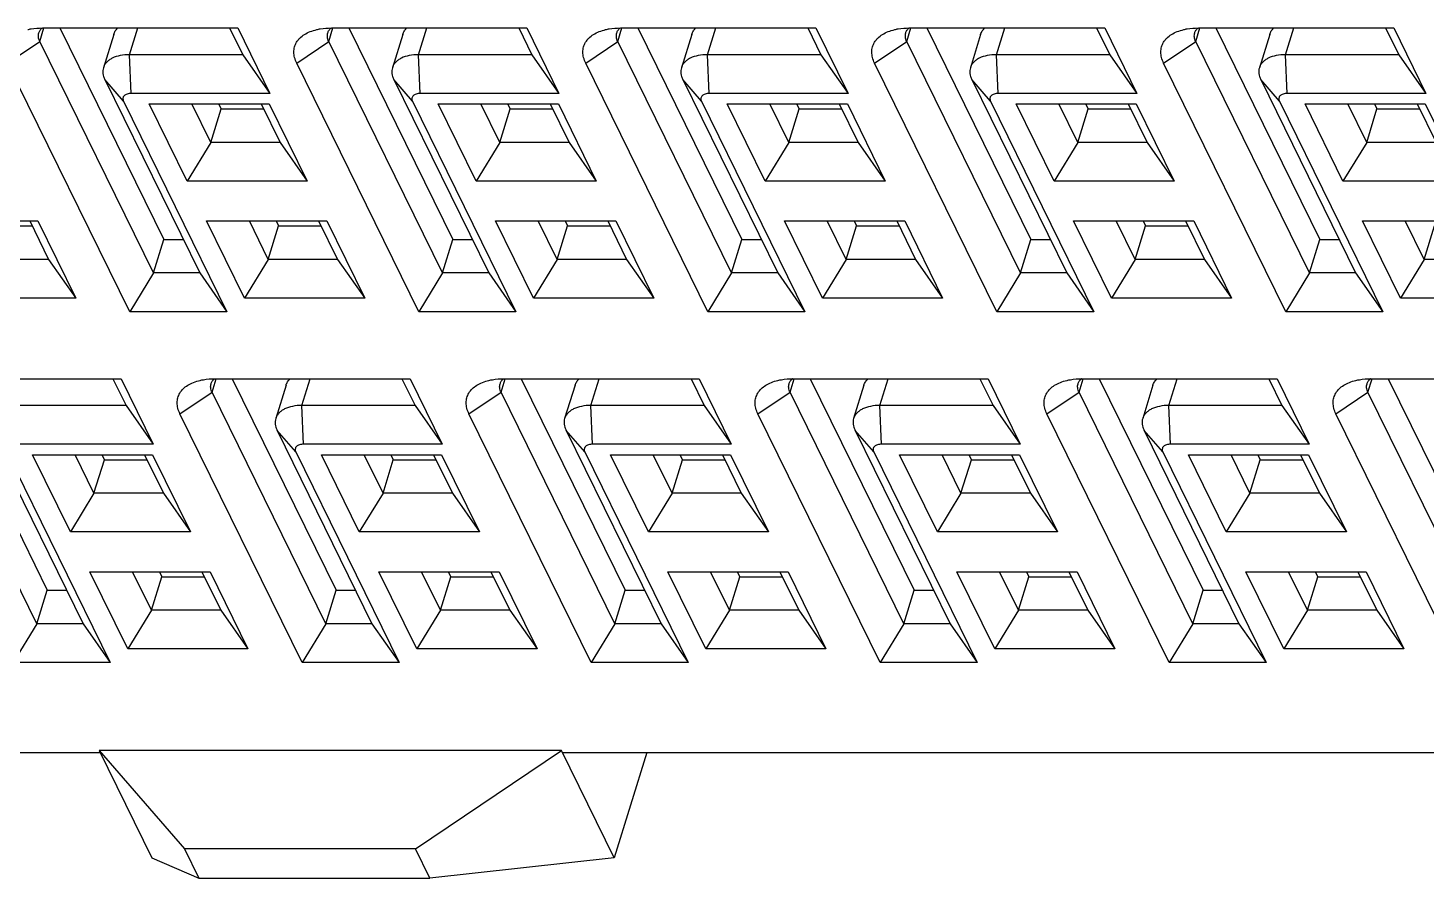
# Model space of a CAD drawing. Extents: x 0 to 420, y 0 to 297.
# Drawn here: x 284.66 to 295.8, y 201.78 to 208.56 of the extents above; entities that cross this region are included whole.
import ezdxf

# ---------------------------------------------------------------- set-up
doc = ezdxf.new("R2010")
doc.units = 0
doc.header["$LTSCALE"] = 23.1
doc.layers.get('0').update_dxf_attribs({"linetype": 'CONTINUOUS'})

msp = doc.modelspace()

# ---------------------------------------------------------------- linework, layer by layer
at = {"color": 7, "linetype": 'CONTINUOUS'}
for p, q in [((284.756, 208.451), (284.789, 208.558)), ((284.778, 208.558), (286.334, 208.558)), ((284.916, 208.558), (285.744, 206.871)), ((285.471, 208.345), (285.537, 208.558)), ((286.269, 208.558), (286.374, 208.345)), ((286.334, 208.558), (286.59, 208.036)), ((287.059, 208.451), (287.092, 208.558)), ((287.08, 208.558), (288.637, 208.558)), ((287.219, 208.558), (288.047, 206.871)), ((287.774, 208.345), (287.84, 208.558)), ((288.572, 208.558), (288.676, 208.345)), ((288.637, 208.558), (288.893, 208.036)), ((289.361, 208.451), (289.395, 208.558)), ((289.383, 208.558), (290.939, 208.558)), ((289.522, 208.558), (290.35, 206.871)), ((290.077, 208.345), (290.142, 208.558)), ((290.875, 208.558), (290.979, 208.345)), ((290.939, 208.558), (291.196, 208.036)), ((291.664, 208.451), (291.697, 208.558)), ((291.685, 208.558), (293.242, 208.558)), ((291.824, 208.558), (292.652, 206.871)), ((292.379, 208.345), (292.445, 208.558)), ((293.177, 208.558), (293.282, 208.345)), ((293.242, 208.558), (293.498, 208.036)), ((293.967, 208.451), (294, 208.558)), ((293.988, 208.558), (295.545, 208.558)), ((294.127, 208.558), (294.955, 206.871)), ((294.682, 208.345), (294.748, 208.558)), ((295.48, 208.558), (295.584, 208.345)), ((295.545, 208.558), (295.801, 208.036)), ((284.5, 208.278), (284.756, 208.451)), ((285.662, 206.605), (284.756, 208.451)), ((285.345, 208.507), (285.263, 208.241)), ((286.803, 208.278), (287.059, 208.451)), ((287.965, 206.605), (287.059, 208.451)), ((287.648, 208.507), (287.566, 208.241)), ((289.106, 208.278), (289.361, 208.451)), ((290.267, 206.605), (289.361, 208.451)), ((289.951, 208.507), (289.868, 208.241)), ((291.408, 208.278), (291.664, 208.451)), ((292.57, 206.605), (291.664, 208.451)), ((292.253, 208.507), (292.171, 208.241)), ((293.711, 208.278), (293.967, 208.451)), ((294.873, 206.605), (293.967, 208.451)), ((294.556, 208.507), (294.474, 208.241)), ((286.374, 208.345), (285.471, 208.345)), ((285.485, 208.036), (285.471, 208.345)), ((286.374, 208.345), (286.59, 208.036)), ((288.676, 208.345), (287.774, 208.345)), ((287.788, 208.036), (287.774, 208.345)), ((288.676, 208.345), (288.893, 208.036)), ((290.979, 208.345), (290.077, 208.345)), ((290.09, 208.036), (290.077, 208.345)), ((290.979, 208.345), (291.196, 208.036)), ((293.282, 208.345), (292.379, 208.345)), ((292.393, 208.036), (292.379, 208.345)), ((293.282, 208.345), (293.498, 208.036)), ((295.584, 208.345), (294.682, 208.345)), ((294.696, 208.036), (294.682, 208.345)), ((295.584, 208.345), (295.801, 208.036)), ((285.473, 206.295), (284.5, 208.278)), ((287.776, 206.295), (286.803, 208.278)), ((290.079, 206.295), (289.106, 208.278)), ((292.381, 206.295), (291.408, 208.278)), ((294.684, 206.295), (293.711, 208.278)), ((285.423, 207.974), (285.274, 208.146)), ((285.274, 208.146), (286.031, 206.605)), ((287.726, 207.974), (287.577, 208.146)), ((287.577, 208.146), (288.333, 206.605)), ((290.029, 207.974), (289.879, 208.146)), ((289.879, 208.146), (290.636, 206.605)), ((292.331, 207.974), (292.182, 208.146)), ((292.182, 208.146), (292.939, 206.605)), ((294.634, 207.974), (294.485, 208.146)), ((294.485, 208.146), (295.241, 206.605)), ((286.59, 208.036), (285.485, 208.036)), ((288.893, 208.036), (287.788, 208.036)), ((291.196, 208.036), (290.09, 208.036)), ((293.498, 208.036), (292.393, 208.036)), ((295.801, 208.036), (294.696, 208.036)), ((285.423, 207.974), (286.247, 206.295)), ((285.93, 207.337), (285.628, 207.952)), ((285.628, 207.952), (286.585, 207.952)), ((286.118, 207.646), (285.968, 207.952)), ((286.118, 207.646), (286.201, 207.912)), ((286.181, 207.952), (286.201, 207.912)), ((286.201, 207.912), (286.54, 207.912)), ((286.521, 207.952), (286.671, 207.646)), ((286.585, 207.952), (286.887, 207.337)), ((287.726, 207.974), (288.55, 206.295)), ((287.93, 207.952), (288.888, 207.952)), ((288.232, 207.337), (287.93, 207.952)), ((288.421, 207.646), (288.271, 207.952)), ((288.421, 207.646), (288.503, 207.912)), ((288.484, 207.952), (288.503, 207.912)), ((288.503, 207.912), (288.843, 207.912)), ((288.823, 207.952), (288.974, 207.646)), ((288.888, 207.952), (289.19, 207.337)), ((290.029, 207.974), (290.852, 206.295)), ((290.233, 207.952), (291.191, 207.952)), ((290.535, 207.337), (290.233, 207.952)), ((290.724, 207.646), (290.573, 207.952)), ((290.724, 207.646), (290.806, 207.912)), ((290.786, 207.952), (290.806, 207.912)), ((290.806, 207.912), (291.146, 207.912)), ((291.126, 207.952), (291.276, 207.646)), ((291.191, 207.952), (291.493, 207.337)), ((292.331, 207.974), (293.155, 206.295)), ((292.536, 207.952), (293.493, 207.952)), ((292.838, 207.337), (292.536, 207.952)), ((293.026, 207.646), (292.876, 207.952)), ((293.026, 207.646), (293.109, 207.912)), ((293.089, 207.952), (293.109, 207.912)), ((293.109, 207.912), (293.448, 207.912)), ((293.429, 207.952), (293.579, 207.646)), ((293.493, 207.952), (293.795, 207.337)), ((294.634, 207.974), (295.458, 206.295)), ((294.838, 207.952), (295.796, 207.952)), ((295.14, 207.337), (294.838, 207.952)), ((295.329, 207.646), (295.179, 207.952)), ((295.329, 207.646), (295.411, 207.912)), ((295.392, 207.952), (295.411, 207.912)), ((295.411, 207.912), (295.751, 207.912)), ((295.731, 207.952), (295.882, 207.646)), ((295.796, 207.952), (296.098, 207.337)), ((286.118, 207.646), (285.93, 207.337)), ((286.671, 207.646), (286.118, 207.646)), ((286.671, 207.646), (286.887, 207.337)), ((288.421, 207.646), (288.232, 207.337)), ((288.974, 207.646), (288.421, 207.646)), ((288.974, 207.646), (289.19, 207.337)), ((290.724, 207.646), (290.535, 207.337)), ((291.276, 207.646), (290.724, 207.646)), ((291.276, 207.646), (291.493, 207.337)), ((293.026, 207.646), (292.838, 207.337)), ((293.579, 207.646), (293.026, 207.646)), ((293.579, 207.646), (293.795, 207.337)), ((295.329, 207.646), (295.14, 207.337)), ((295.882, 207.646), (295.329, 207.646)), ((286.887, 207.337), (285.93, 207.337)), ((289.19, 207.337), (288.232, 207.337)), ((291.493, 207.337), (290.535, 207.337)), ((293.795, 207.337), (292.838, 207.337)), ((296.098, 207.337), (295.14, 207.337)), ((283.782, 207.02), (284.74, 207.02)), ((284.676, 207.02), (284.826, 206.713)), ((284.74, 207.02), (285.042, 206.404)), ((286.085, 207.02), (287.043, 207.02)), ((286.387, 206.404), (286.085, 207.02)), ((286.576, 206.713), (286.426, 207.02)), ((286.639, 207.02), (286.658, 206.98)), ((286.978, 207.02), (287.129, 206.713)), ((287.043, 207.02), (287.345, 206.404)), ((288.388, 207.02), (289.346, 207.02)), ((288.69, 206.404), (288.388, 207.02)), ((288.879, 206.713), (288.728, 207.02)), ((288.941, 207.02), (288.961, 206.98)), ((289.281, 207.02), (289.431, 206.713)), ((289.346, 207.02), (289.648, 206.404)), ((290.69, 207.02), (291.648, 207.02)), ((290.992, 206.404), (290.69, 207.02)), ((291.181, 206.713), (291.031, 207.02)), ((291.244, 207.02), (291.263, 206.98)), ((291.584, 207.02), (291.734, 206.713)), ((291.648, 207.02), (291.95, 206.404)), ((292.993, 207.02), (293.951, 207.02)), ((293.295, 206.404), (292.993, 207.02)), ((293.484, 206.713), (293.334, 207.02)), ((293.547, 207.02), (293.566, 206.98)), ((293.886, 207.02), (294.036, 206.713)), ((293.951, 207.02), (294.253, 206.404)), ((295.296, 207.02), (296.254, 207.02)), ((295.598, 206.404), (295.296, 207.02)), ((295.786, 206.713), (295.636, 207.02)), ((284.356, 206.98), (284.695, 206.98)), ((285.662, 206.605), (285.744, 206.871)), ((285.744, 206.871), (285.9, 206.871)), ((286.576, 206.713), (286.658, 206.98)), ((286.658, 206.98), (286.998, 206.98)), ((287.965, 206.605), (288.047, 206.871)), ((288.047, 206.871), (288.203, 206.871)), ((288.879, 206.713), (288.961, 206.98)), ((288.961, 206.98), (289.3, 206.98)), ((290.267, 206.605), (290.35, 206.871)), ((290.35, 206.871), (290.505, 206.871)), ((291.181, 206.713), (291.263, 206.98)), ((291.263, 206.98), (291.603, 206.98)), ((292.57, 206.605), (292.652, 206.871)), ((292.652, 206.871), (292.808, 206.871)), ((293.484, 206.713), (293.566, 206.98)), ((293.566, 206.98), (293.906, 206.98)), ((294.873, 206.605), (294.955, 206.871)), ((294.955, 206.871), (295.11, 206.871)), ((295.786, 206.713), (295.869, 206.98)), ((284.826, 206.713), (284.273, 206.713)), ((284.826, 206.713), (285.042, 206.404)), ((286.576, 206.713), (286.387, 206.404)), ((287.129, 206.713), (286.576, 206.713)), ((287.129, 206.713), (287.345, 206.404)), ((288.879, 206.713), (288.69, 206.404)), ((289.431, 206.713), (288.879, 206.713)), ((289.431, 206.713), (289.648, 206.404)), ((291.181, 206.713), (290.992, 206.404)), ((291.734, 206.713), (291.181, 206.713)), ((291.734, 206.713), (291.95, 206.404)), ((293.484, 206.713), (293.295, 206.404)), ((294.036, 206.713), (293.484, 206.713)), ((294.036, 206.713), (294.253, 206.404)), ((295.786, 206.713), (295.598, 206.404)), ((296.339, 206.713), (295.786, 206.713)), ((285.662, 206.605), (285.473, 206.295)), ((286.031, 206.605), (285.662, 206.605)), ((286.031, 206.605), (286.247, 206.295)), ((287.965, 206.605), (287.776, 206.295)), ((288.333, 206.605), (287.965, 206.605)), ((288.333, 206.605), (288.55, 206.295)), ((290.267, 206.605), (290.079, 206.295)), ((290.636, 206.605), (290.267, 206.605)), ((290.636, 206.605), (290.852, 206.295)), ((292.57, 206.605), (292.381, 206.295)), ((292.939, 206.605), (292.57, 206.605)), ((292.939, 206.605), (293.155, 206.295)), ((294.873, 206.605), (294.684, 206.295)), ((295.241, 206.605), (294.873, 206.605)), ((295.241, 206.605), (295.458, 206.295)), ((285.042, 206.404), (284.084, 206.404)), ((287.345, 206.404), (286.387, 206.404)), ((289.648, 206.404), (288.69, 206.404)), ((291.95, 206.404), (290.992, 206.404)), ((294.253, 206.404), (293.295, 206.404)), ((296.556, 206.404), (295.598, 206.404)), ((286.247, 206.295), (285.473, 206.295)), ((288.55, 206.295), (287.776, 206.295)), ((290.852, 206.295), (290.079, 206.295)), ((293.155, 206.295), (292.381, 206.295)), ((295.458, 206.295), (294.684, 206.295)), ((283.848, 205.761), (285.404, 205.761)), ((283.987, 205.761), (284.814, 204.074)), ((285.339, 205.761), (285.444, 205.548)), ((285.404, 205.761), (285.66, 205.239)), ((286.129, 205.653), (286.162, 205.761)), ((286.15, 205.761), (287.707, 205.761)), ((286.289, 205.761), (287.117, 204.074)), ((286.844, 205.548), (286.91, 205.761)), ((287.642, 205.761), (287.747, 205.548)), ((287.707, 205.761), (287.963, 205.239)), ((288.432, 205.653), (288.465, 205.761)), ((288.453, 205.761), (290.009, 205.761)), ((288.592, 205.761), (289.42, 204.074)), ((289.147, 205.548), (289.212, 205.761)), ((289.945, 205.761), (290.049, 205.548)), ((290.009, 205.761), (290.266, 205.239)), ((290.734, 205.653), (290.767, 205.761)), ((290.755, 205.761), (292.312, 205.761)), ((290.894, 205.761), (291.722, 204.074)), ((291.449, 205.548), (291.515, 205.761)), ((292.247, 205.761), (292.352, 205.548)), ((292.312, 205.761), (292.568, 205.239)), ((293.037, 205.653), (293.07, 205.761)), ((293.058, 205.761), (294.615, 205.761)), ((293.197, 205.761), (294.025, 204.074)), ((293.752, 205.548), (293.818, 205.761)), ((294.55, 205.761), (294.654, 205.548)), ((294.615, 205.761), (294.871, 205.239)), ((295.339, 205.653), (295.373, 205.761)), ((295.361, 205.761), (296.917, 205.761)), ((295.5, 205.761), (296.328, 204.074)), ((284.732, 203.807), (283.826, 205.653)), ((285.873, 205.481), (286.129, 205.653)), ((287.035, 203.807), (286.129, 205.653)), ((286.718, 205.71), (286.636, 205.443)), ((288.176, 205.481), (288.432, 205.653)), ((289.337, 203.807), (288.432, 205.653)), ((289.021, 205.71), (288.938, 205.443)), ((290.478, 205.481), (290.734, 205.653)), ((291.64, 203.807), (290.734, 205.653)), ((291.323, 205.71), (291.241, 205.443)), ((292.781, 205.481), (293.037, 205.653)), ((293.943, 203.807), (293.037, 205.653)), ((293.626, 205.71), (293.544, 205.443)), ((295.084, 205.481), (295.339, 205.653)), ((296.245, 203.807), (295.339, 205.653)), ((285.444, 205.548), (284.541, 205.548)), ((285.444, 205.548), (285.66, 205.239)), ((287.747, 205.548), (286.844, 205.548)), ((286.858, 205.239), (286.844, 205.548)), ((287.747, 205.548), (287.963, 205.239)), ((290.049, 205.548), (289.147, 205.548)), ((289.16, 205.239), (289.147, 205.548)), ((290.049, 205.548), (290.266, 205.239)), ((292.352, 205.548), (291.449, 205.548)), ((291.463, 205.239), (291.449, 205.548)), ((292.352, 205.548), (292.568, 205.239)), ((294.654, 205.548), (293.752, 205.548)), ((293.766, 205.239), (293.752, 205.548)), ((294.654, 205.548), (294.871, 205.239)), ((286.846, 203.498), (285.873, 205.481)), ((289.149, 203.498), (288.176, 205.481)), ((291.451, 203.498), (290.478, 205.481)), ((293.754, 203.498), (292.781, 205.481)), ((296.057, 203.498), (295.084, 205.481)), ((284.344, 205.349), (285.101, 203.807)), ((286.796, 205.177), (286.647, 205.349)), ((286.647, 205.349), (287.403, 203.807)), ((289.099, 205.177), (288.949, 205.349)), ((288.949, 205.349), (289.706, 203.807)), ((291.401, 205.177), (291.252, 205.349)), ((291.252, 205.349), (292.009, 203.807)), ((293.704, 205.177), (293.555, 205.349)), ((293.555, 205.349), (294.311, 203.807)), ((285.66, 205.239), (284.555, 205.239)), ((287.963, 205.239), (286.858, 205.239)), ((290.266, 205.239), (289.16, 205.239)), ((292.568, 205.239), (291.463, 205.239)), ((294.871, 205.239), (293.766, 205.239)), ((284.493, 205.177), (285.317, 203.498)), ((285, 204.539), (284.698, 205.155)), ((284.698, 205.155), (285.655, 205.155)), ((285.188, 204.848), (285.038, 205.155)), ((285.188, 204.848), (285.271, 205.115)), ((285.251, 205.155), (285.271, 205.115)), ((285.271, 205.115), (285.61, 205.115)), ((285.591, 205.155), (285.741, 204.848)), ((285.655, 205.155), (285.957, 204.539)), ((286.796, 205.177), (287.62, 203.498)), ((287, 205.155), (287.958, 205.155)), ((287.302, 204.539), (287, 205.155)), ((287.491, 204.848), (287.341, 205.155)), ((287.491, 204.848), (287.573, 205.115)), ((287.554, 205.155), (287.573, 205.115)), ((287.573, 205.115), (287.913, 205.115)), ((287.893, 205.155), (288.044, 204.848)), ((287.958, 205.155), (288.26, 204.539)), ((289.099, 205.177), (289.922, 203.498)), ((289.303, 205.155), (290.261, 205.155)), ((289.605, 204.539), (289.303, 205.155)), ((289.794, 204.848), (289.643, 205.155)), ((289.794, 204.848), (289.876, 205.115)), ((289.856, 205.155), (289.876, 205.115)), ((289.876, 205.115), (290.216, 205.115)), ((290.196, 205.155), (290.346, 204.848)), ((290.261, 205.155), (290.563, 204.539)), ((291.401, 205.177), (292.225, 203.498)), ((291.606, 205.155), (292.563, 205.155)), ((291.908, 204.539), (291.606, 205.155)), ((292.096, 204.848), (291.946, 205.155)), ((292.096, 204.848), (292.179, 205.115)), ((292.159, 205.155), (292.179, 205.115)), ((292.179, 205.115), (292.518, 205.115)), ((292.499, 205.155), (292.649, 204.848)), ((292.563, 205.155), (292.865, 204.539)), ((293.704, 205.177), (294.528, 203.498)), ((293.908, 205.155), (294.866, 205.155)), ((294.21, 204.539), (293.908, 205.155)), ((294.399, 204.848), (294.249, 205.155)), ((294.399, 204.848), (294.481, 205.115)), ((294.462, 205.155), (294.481, 205.115)), ((294.481, 205.115), (294.821, 205.115)), ((294.801, 205.155), (294.952, 204.848)), ((294.866, 205.155), (295.168, 204.539)), ((285.188, 204.848), (285, 204.539)), ((285.741, 204.848), (285.188, 204.848)), ((285.741, 204.848), (285.957, 204.539)), ((287.491, 204.848), (287.302, 204.539)), ((288.044, 204.848), (287.491, 204.848)), ((288.044, 204.848), (288.26, 204.539)), ((289.794, 204.848), (289.605, 204.539)), ((290.346, 204.848), (289.794, 204.848)), ((290.346, 204.848), (290.563, 204.539)), ((292.096, 204.848), (291.908, 204.539)), ((292.649, 204.848), (292.096, 204.848)), ((292.649, 204.848), (292.865, 204.539)), ((294.399, 204.848), (294.21, 204.539)), ((294.952, 204.848), (294.399, 204.848)), ((294.952, 204.848), (295.168, 204.539)), ((285.957, 204.539), (285, 204.539)), ((288.26, 204.539), (287.302, 204.539)), ((290.563, 204.539), (289.605, 204.539)), ((292.865, 204.539), (291.908, 204.539)), ((295.168, 204.539), (294.21, 204.539)), ((285.155, 204.222), (286.113, 204.222)), ((285.457, 203.607), (285.155, 204.222)), ((285.646, 203.916), (285.496, 204.222)), ((285.709, 204.222), (285.728, 204.182)), ((286.048, 204.222), (286.199, 203.916)), ((286.113, 204.222), (286.415, 203.607)), ((287.458, 204.222), (288.416, 204.222)), ((287.76, 203.607), (287.458, 204.222)), ((287.949, 203.916), (287.798, 204.222)), ((288.011, 204.222), (288.031, 204.182)), ((288.351, 204.222), (288.501, 203.916)), ((288.416, 204.222), (288.718, 203.607)), ((289.76, 204.222), (290.718, 204.222)), ((290.062, 203.607), (289.76, 204.222)), ((290.251, 203.916), (290.101, 204.222)), ((290.314, 204.222), (290.334, 204.182)), ((290.654, 204.222), (290.804, 203.916)), ((290.718, 204.222), (291.02, 203.607)), ((292.063, 204.222), (293.021, 204.222)), ((292.365, 203.607), (292.063, 204.222)), ((292.554, 203.916), (292.404, 204.222)), ((292.617, 204.222), (292.636, 204.182)), ((292.956, 204.222), (293.107, 203.916)), ((293.021, 204.222), (293.323, 203.607)), ((294.366, 204.222), (295.324, 204.222)), ((294.668, 203.607), (294.366, 204.222)), ((294.857, 203.916), (294.706, 204.222)), ((294.919, 204.222), (294.939, 204.182)), ((295.259, 204.222), (295.409, 203.916)), ((295.324, 204.222), (295.626, 203.607)), ((285.646, 203.916), (285.728, 204.182)), ((285.728, 204.182), (286.068, 204.182)), ((287.949, 203.916), (288.031, 204.182)), ((288.031, 204.182), (288.371, 204.182)), ((290.251, 203.916), (290.334, 204.182)), ((290.334, 204.182), (290.673, 204.182)), ((292.554, 203.916), (292.636, 204.182)), ((292.636, 204.182), (292.976, 204.182)), ((294.857, 203.916), (294.939, 204.182)), ((294.939, 204.182), (295.278, 204.182)), ((284.732, 203.807), (284.814, 204.074)), ((284.814, 204.074), (284.97, 204.074)), ((287.035, 203.807), (287.117, 204.074)), ((287.117, 204.074), (287.273, 204.074)), ((289.337, 203.807), (289.42, 204.074)), ((289.42, 204.074), (289.575, 204.074)), ((291.64, 203.807), (291.722, 204.074)), ((291.722, 204.074), (291.878, 204.074)), ((293.943, 203.807), (294.025, 204.074)), ((294.025, 204.074), (294.181, 204.074)), ((285.646, 203.916), (285.457, 203.607)), ((286.199, 203.916), (285.646, 203.916)), ((286.199, 203.916), (286.415, 203.607)), ((287.949, 203.916), (287.76, 203.607)), ((288.501, 203.916), (287.949, 203.916)), ((288.501, 203.916), (288.718, 203.607)), ((290.251, 203.916), (290.062, 203.607)), ((290.804, 203.916), (290.251, 203.916)), ((290.804, 203.916), (291.02, 203.607)), ((292.554, 203.916), (292.365, 203.607)), ((293.107, 203.916), (292.554, 203.916)), ((293.107, 203.916), (293.323, 203.607)), ((294.857, 203.916), (294.668, 203.607)), ((295.409, 203.916), (294.857, 203.916)), ((295.409, 203.916), (295.626, 203.607)), ((284.732, 203.807), (284.543, 203.498)), ((285.101, 203.807), (284.732, 203.807)), ((285.101, 203.807), (285.317, 203.498)), ((287.035, 203.807), (286.846, 203.498)), ((287.403, 203.807), (287.035, 203.807)), ((287.403, 203.807), (287.62, 203.498)), ((289.337, 203.807), (289.149, 203.498)), ((289.706, 203.807), (289.337, 203.807)), ((289.706, 203.807), (289.922, 203.498)), ((291.64, 203.807), (291.451, 203.498)), ((292.009, 203.807), (291.64, 203.807)), ((292.009, 203.807), (292.225, 203.498)), ((293.943, 203.807), (293.754, 203.498)), ((294.311, 203.807), (293.943, 203.807)), ((294.311, 203.807), (294.528, 203.498)), ((286.415, 203.607), (285.457, 203.607)), ((288.718, 203.607), (287.76, 203.607)), ((291.02, 203.607), (290.062, 203.607)), ((293.323, 203.607), (292.365, 203.607)), ((295.626, 203.607), (294.668, 203.607)), ((285.317, 203.498), (284.543, 203.498)), ((287.62, 203.498), (286.846, 203.498)), ((289.922, 203.498), (289.149, 203.498)), ((292.225, 203.498), (291.451, 203.498)), ((294.528, 203.498), (293.754, 203.498)), ((282.519, 202.78), (285.237, 202.78)), ((288.913, 202.796), (285.229, 202.796)), ((285.229, 202.796), (285.908, 202.012)), ((285.229, 202.796), (285.648, 201.941)), ((287.75, 202.012), (288.913, 202.796)), ((289.333, 201.941), (288.913, 202.796)), ((288.921, 202.78), (299.052, 202.78)), ((289.592, 202.78), (289.333, 201.941)), ((287.75, 202.012), (285.908, 202.012)), ((285.908, 202.012), (286.022, 201.779)), ((287.864, 201.779), (287.75, 202.012)), ((285.648, 201.941), (286.022, 201.779)), ((289.333, 201.941), (287.864, 201.779)), ((286.022, 201.779), (287.864, 201.779))]:
    msp.add_line(p, q, dxfattribs=at)
for centre in [(284.842, 208.478), (287.145, 208.478), (289.448, 208.478), (291.75, 208.478), (294.053, 208.478), (286.215, 205.681), (288.518, 205.681), (290.82, 205.681), (293.123, 205.681), (295.426, 205.681)]:
    msp.add_arc(centre, 0.104, 129.9109, 130.8866, dxfattribs=at)
for points, knots in [([(284.66, 208.545), (284.669, 208.548), (284.708, 208.555), (284.747, 208.558), (284.778, 208.558)], [0, 0, 0, 0, 0.237804, 1, 1, 1, 1]), ([(284.748, 208.519), (284.751, 208.526), (284.757, 208.54), (284.768, 208.552), (284.774, 208.557)], [0, 0, 0, 0, 0.486303, 1, 1, 1, 1]), ([(285.345, 208.507), (285.348, 208.517), (285.357, 208.535), (285.371, 208.551), (285.379, 208.558)], [0, 0, 0, 0, 0.487408, 1, 1, 1, 1]), ([(286.803, 208.278), (286.796, 208.292), (286.785, 208.321), (286.779, 208.365), (286.784, 208.407), (286.801, 208.446), (286.828, 208.48), (286.865, 208.508), (286.911, 208.531), (286.945, 208.541), (286.963, 208.545)], [0, 0, 0, 0, 0.128285, 0.246477, 0.358631, 0.470091, 0.586364, 0.711891, 0.849419, 1, 1, 1, 1]), ([(286.963, 208.545), (286.972, 208.548), (287.011, 208.555), (287.05, 208.558), (287.08, 208.558)], [0, 0, 0, 0, 0.237804, 1, 1, 1, 1]), ([(287.051, 208.519), (287.053, 208.526), (287.06, 208.54), (287.071, 208.552), (287.077, 208.557)], [0, 0, 0, 0, 0.486303, 1, 1, 1, 1]), ([(287.648, 208.507), (287.651, 208.517), (287.66, 208.535), (287.674, 208.551), (287.682, 208.558)], [0, 0, 0, 0, 0.487408, 1, 1, 1, 1]), ([(289.106, 208.278), (289.099, 208.292), (289.088, 208.321), (289.082, 208.365), (289.087, 208.407), (289.104, 208.446), (289.131, 208.48), (289.168, 208.508), (289.214, 208.531), (289.248, 208.541), (289.265, 208.545)], [0, 0, 0, 0, 0.128285, 0.246477, 0.358631, 0.470091, 0.586364, 0.711891, 0.849419, 1, 1, 1, 1]), ([(289.265, 208.545), (289.275, 208.548), (289.313, 208.555), (289.353, 208.558), (289.383, 208.558)], [0, 0, 0, 0, 0.237804, 1, 1, 1, 1]), ([(289.354, 208.519), (289.356, 208.526), (289.363, 208.54), (289.373, 208.552), (289.379, 208.557)], [0, 0, 0, 0, 0.486303, 1, 1, 1, 1]), ([(289.951, 208.507), (289.954, 208.517), (289.963, 208.535), (289.976, 208.551), (289.984, 208.558)], [0, 0, 0, 0, 0.487408, 1, 1, 1, 1]), ([(291.408, 208.278), (291.401, 208.292), (291.39, 208.321), (291.384, 208.365), (291.389, 208.407), (291.406, 208.446), (291.434, 208.48), (291.471, 208.508), (291.516, 208.531), (291.55, 208.541), (291.568, 208.545)], [0, 0, 0, 0, 0.128285, 0.246477, 0.358631, 0.470091, 0.586364, 0.711891, 0.849419, 1, 1, 1, 1]), ([(291.568, 208.545), (291.577, 208.548), (291.616, 208.555), (291.655, 208.558), (291.685, 208.558)], [0, 0, 0, 0, 0.237804, 1, 1, 1, 1]), ([(291.656, 208.519), (291.658, 208.526), (291.665, 208.54), (291.676, 208.552), (291.682, 208.557)], [0, 0, 0, 0, 0.486303, 1, 1, 1, 1]), ([(292.253, 208.507), (292.256, 208.517), (292.265, 208.535), (292.279, 208.551), (292.287, 208.558)], [0, 0, 0, 0, 0.487408, 1, 1, 1, 1]), ([(293.711, 208.278), (293.704, 208.292), (293.693, 208.321), (293.687, 208.365), (293.692, 208.407), (293.709, 208.446), (293.736, 208.48), (293.773, 208.508), (293.819, 208.531), (293.853, 208.541), (293.871, 208.545)], [0, 0, 0, 0, 0.128285, 0.246477, 0.358631, 0.470091, 0.586364, 0.711891, 0.849419, 1, 1, 1, 1]), ([(293.871, 208.545), (293.88, 208.548), (293.919, 208.555), (293.958, 208.558), (293.988, 208.558)], [0, 0, 0, 0, 0.237804, 1, 1, 1, 1]), ([(293.959, 208.519), (293.961, 208.526), (293.968, 208.54), (293.979, 208.552), (293.985, 208.557)], [0, 0, 0, 0, 0.486303, 1, 1, 1, 1]), ([(294.556, 208.507), (294.559, 208.517), (294.568, 208.535), (294.582, 208.551), (294.59, 208.558)], [0, 0, 0, 0, 0.487408, 1, 1, 1, 1]), ([(284.756, 208.451), (284.751, 208.462), (284.745, 208.479), (284.745, 208.502), (284.747, 208.513), (284.748, 208.519)], [0, 0, 0, 0, 0.524624, 0.765859, 1, 1, 1, 1]), ([(287.059, 208.451), (287.053, 208.462), (287.048, 208.479), (287.047, 208.502), (287.049, 208.513), (287.051, 208.519)], [0, 0, 0, 0, 0.524624, 0.765859, 1, 1, 1, 1]), ([(289.361, 208.451), (289.356, 208.462), (289.35, 208.479), (289.35, 208.502), (289.352, 208.513), (289.354, 208.519)], [0, 0, 0, 0, 0.524624, 0.765859, 1, 1, 1, 1]), ([(291.664, 208.451), (291.659, 208.462), (291.653, 208.479), (291.653, 208.502), (291.655, 208.513), (291.656, 208.519)], [0, 0, 0, 0, 0.524624, 0.765859, 1, 1, 1, 1]), ([(293.967, 208.451), (293.961, 208.462), (293.956, 208.479), (293.955, 208.502), (293.957, 208.513), (293.959, 208.519)], [0, 0, 0, 0, 0.524624, 0.765859, 1, 1, 1, 1]), ([(285.471, 208.345), (285.446, 208.345), (285.399, 208.341), (285.344, 208.324), (285.309, 208.303), (285.288, 208.285), (285.272, 208.264), (285.266, 208.248), (285.263, 208.241)], [0, 0, 0, 0, 0.303136, 0.568677, 0.687088, 0.79692, 0.900234, 1, 1, 1, 1]), ([(287.774, 208.345), (287.749, 208.345), (287.702, 208.341), (287.647, 208.324), (287.612, 208.303), (287.591, 208.285), (287.575, 208.264), (287.568, 208.248), (287.566, 208.241)], [0, 0, 0, 0, 0.303136, 0.568677, 0.687088, 0.79692, 0.900234, 1, 1, 1, 1]), ([(290.077, 208.345), (290.051, 208.345), (290.004, 208.341), (289.949, 208.324), (289.914, 208.303), (289.893, 208.285), (289.878, 208.264), (289.871, 208.248), (289.868, 208.241)], [0, 0, 0, 0, 0.303136, 0.568677, 0.687088, 0.79692, 0.900234, 1, 1, 1, 1]), ([(292.379, 208.345), (292.354, 208.345), (292.307, 208.341), (292.252, 208.324), (292.217, 208.303), (292.196, 208.285), (292.18, 208.264), (292.173, 208.248), (292.171, 208.241)], [0, 0, 0, 0, 0.303136, 0.568677, 0.687088, 0.79692, 0.900234, 1, 1, 1, 1]), ([(294.682, 208.345), (294.657, 208.345), (294.61, 208.341), (294.555, 208.324), (294.52, 208.303), (294.499, 208.285), (294.483, 208.264), (294.476, 208.248), (294.474, 208.241)], [0, 0, 0, 0, 0.303136, 0.568677, 0.687088, 0.79692, 0.900234, 1, 1, 1, 1]), ([(285.263, 208.241), (285.261, 208.233), (285.258, 208.218), (285.258, 208.194), (285.264, 208.17), (285.27, 208.154), (285.274, 208.146)], [0, 0, 0, 0, 0.233696, 0.474473, 0.728411, 1, 1, 1, 1]), ([(287.566, 208.241), (287.563, 208.233), (287.561, 208.218), (287.561, 208.194), (287.566, 208.17), (287.573, 208.154), (287.577, 208.146)], [0, 0, 0, 0, 0.233696, 0.474473, 0.728411, 1, 1, 1, 1]), ([(289.868, 208.241), (289.866, 208.233), (289.863, 208.218), (289.864, 208.194), (289.869, 208.17), (289.875, 208.154), (289.879, 208.146)], [0, 0, 0, 0, 0.233696, 0.474473, 0.728411, 1, 1, 1, 1]), ([(292.171, 208.241), (292.169, 208.233), (292.166, 208.218), (292.166, 208.194), (292.172, 208.17), (292.178, 208.154), (292.182, 208.146)], [0, 0, 0, 0, 0.233696, 0.474473, 0.728411, 1, 1, 1, 1]), ([(294.474, 208.241), (294.471, 208.233), (294.469, 208.218), (294.469, 208.194), (294.474, 208.17), (294.481, 208.154), (294.485, 208.146)], [0, 0, 0, 0, 0.233696, 0.474473, 0.728411, 1, 1, 1, 1]), ([(285.485, 208.036), (285.474, 208.036), (285.458, 208.034), (285.439, 208.026), (285.429, 208.018), (285.421, 208.009), (285.418, 207.998), (285.419, 207.985), (285.422, 207.978), (285.423, 207.974)], [0, 0, 0, 0, 0.308853, 0.441708, 0.560274, 0.668318, 0.772532, 0.880894, 1, 1, 1, 1]), ([(287.788, 208.036), (287.777, 208.036), (287.761, 208.034), (287.742, 208.026), (287.731, 208.018), (287.724, 208.009), (287.721, 207.998), (287.721, 207.985), (287.724, 207.978), (287.726, 207.974)], [0, 0, 0, 0, 0.308853, 0.441708, 0.560274, 0.668318, 0.772532, 0.880894, 1, 1, 1, 1]), ([(290.09, 208.036), (290.079, 208.036), (290.063, 208.034), (290.045, 208.026), (290.034, 208.018), (290.027, 208.009), (290.023, 207.998), (290.024, 207.985), (290.027, 207.978), (290.029, 207.974)], [0, 0, 0, 0, 0.308853, 0.441708, 0.560274, 0.668318, 0.772532, 0.880894, 1, 1, 1, 1]), ([(292.393, 208.036), (292.382, 208.036), (292.366, 208.034), (292.347, 208.026), (292.337, 208.018), (292.329, 208.009), (292.326, 207.998), (292.327, 207.985), (292.33, 207.978), (292.331, 207.974)], [0, 0, 0, 0, 0.308853, 0.441708, 0.560274, 0.668318, 0.772532, 0.880894, 1, 1, 1, 1]), ([(294.696, 208.036), (294.685, 208.036), (294.668, 208.034), (294.65, 208.026), (294.639, 208.018), (294.632, 208.009), (294.629, 207.998), (294.629, 207.985), (294.632, 207.978), (294.634, 207.974)], [0, 0, 0, 0, 0.308853, 0.441708, 0.560274, 0.668318, 0.772532, 0.880894, 1, 1, 1, 1]), ([(286.033, 205.748), (286.042, 205.75), (286.081, 205.758), (286.12, 205.761), (286.15, 205.761)], [0, 0, 0, 0, 0.237804, 1, 1, 1, 1]), ([(286.121, 205.721), (286.123, 205.729), (286.13, 205.743), (286.141, 205.754), (286.147, 205.76)], [0, 0, 0, 0, 0.486303, 1, 1, 1, 1]), ([(286.718, 205.71), (286.721, 205.719), (286.73, 205.738), (286.744, 205.754), (286.752, 205.761)], [0, 0, 0, 0, 0.487408, 1, 1, 1, 1]), ([(288.335, 205.748), (288.345, 205.75), (288.383, 205.758), (288.423, 205.761), (288.453, 205.761)], [0, 0, 0, 0, 0.237804, 1, 1, 1, 1]), ([(288.424, 205.721), (288.426, 205.729), (288.433, 205.743), (288.443, 205.754), (288.449, 205.76)], [0, 0, 0, 0, 0.486303, 1, 1, 1, 1]), ([(289.021, 205.71), (289.024, 205.719), (289.033, 205.738), (289.047, 205.754), (289.054, 205.761)], [0, 0, 0, 0, 0.487408, 1, 1, 1, 1]), ([(290.638, 205.748), (290.647, 205.75), (290.686, 205.758), (290.725, 205.761), (290.755, 205.761)], [0, 0, 0, 0, 0.237804, 1, 1, 1, 1]), ([(290.726, 205.721), (290.729, 205.729), (290.735, 205.743), (290.746, 205.754), (290.752, 205.76)], [0, 0, 0, 0, 0.486303, 1, 1, 1, 1]), ([(291.323, 205.71), (291.326, 205.719), (291.335, 205.738), (291.349, 205.754), (291.357, 205.761)], [0, 0, 0, 0, 0.487408, 1, 1, 1, 1]), ([(292.941, 205.748), (292.95, 205.75), (292.989, 205.758), (293.028, 205.761), (293.058, 205.761)], [0, 0, 0, 0, 0.237804, 1, 1, 1, 1]), ([(293.029, 205.721), (293.031, 205.729), (293.038, 205.743), (293.049, 205.754), (293.055, 205.76)], [0, 0, 0, 0, 0.486303, 1, 1, 1, 1]), ([(293.626, 205.71), (293.629, 205.719), (293.638, 205.738), (293.652, 205.754), (293.66, 205.761)], [0, 0, 0, 0, 0.487408, 1, 1, 1, 1]), ([(295.243, 205.748), (295.253, 205.75), (295.291, 205.758), (295.331, 205.761), (295.361, 205.761)], [0, 0, 0, 0, 0.237804, 1, 1, 1, 1]), ([(295.332, 205.721), (295.334, 205.729), (295.341, 205.743), (295.351, 205.754), (295.357, 205.76)], [0, 0, 0, 0, 0.486303, 1, 1, 1, 1]), ([(285.873, 205.481), (285.866, 205.495), (285.855, 205.524), (285.849, 205.568), (285.854, 205.61), (285.871, 205.648), (285.898, 205.682), (285.935, 205.711), (285.981, 205.734), (286.015, 205.744), (286.033, 205.748)], [0, 0, 0, 0, 0.128285, 0.246477, 0.358631, 0.470091, 0.586364, 0.711891, 0.849419, 1, 1, 1, 1]), ([(286.129, 205.653), (286.123, 205.664), (286.118, 205.682), (286.117, 205.705), (286.119, 205.716), (286.121, 205.721)], [0, 0, 0, 0, 0.524624, 0.765859, 1, 1, 1, 1]), ([(288.176, 205.481), (288.169, 205.495), (288.158, 205.524), (288.152, 205.568), (288.157, 205.61), (288.174, 205.648), (288.201, 205.682), (288.238, 205.711), (288.284, 205.734), (288.318, 205.744), (288.335, 205.748)], [0, 0, 0, 0, 0.128285, 0.246477, 0.358631, 0.470091, 0.586364, 0.711891, 0.849419, 1, 1, 1, 1]), ([(288.432, 205.653), (288.426, 205.664), (288.42, 205.682), (288.42, 205.705), (288.422, 205.716), (288.424, 205.721)], [0, 0, 0, 0, 0.524624, 0.765859, 1, 1, 1, 1]), ([(290.478, 205.481), (290.471, 205.495), (290.46, 205.524), (290.454, 205.568), (290.46, 205.61), (290.476, 205.648), (290.504, 205.682), (290.541, 205.711), (290.586, 205.734), (290.62, 205.744), (290.638, 205.748)], [0, 0, 0, 0, 0.128285, 0.246477, 0.358631, 0.470091, 0.586364, 0.711891, 0.849419, 1, 1, 1, 1]), ([(290.734, 205.653), (290.729, 205.664), (290.723, 205.682), (290.723, 205.705), (290.725, 205.716), (290.726, 205.721)], [0, 0, 0, 0, 0.524624, 0.765859, 1, 1, 1, 1]), ([(292.781, 205.481), (292.774, 205.495), (292.763, 205.524), (292.757, 205.568), (292.762, 205.61), (292.779, 205.648), (292.806, 205.682), (292.843, 205.711), (292.889, 205.734), (292.923, 205.744), (292.941, 205.748)], [0, 0, 0, 0, 0.128285, 0.246477, 0.358631, 0.470091, 0.586364, 0.711891, 0.849419, 1, 1, 1, 1]), ([(293.037, 205.653), (293.031, 205.664), (293.026, 205.682), (293.025, 205.705), (293.027, 205.716), (293.029, 205.721)], [0, 0, 0, 0, 0.524624, 0.765859, 1, 1, 1, 1]), ([(295.084, 205.481), (295.077, 205.495), (295.066, 205.524), (295.06, 205.568), (295.065, 205.61), (295.082, 205.648), (295.109, 205.682), (295.146, 205.711), (295.192, 205.734), (295.225, 205.744), (295.243, 205.748)], [0, 0, 0, 0, 0.128285, 0.246477, 0.358631, 0.470091, 0.586364, 0.711891, 0.849419, 1, 1, 1, 1]), ([(295.339, 205.653), (295.334, 205.664), (295.328, 205.682), (295.328, 205.705), (295.33, 205.716), (295.332, 205.721)], [0, 0, 0, 0, 0.524624, 0.765859, 1, 1, 1, 1]), ([(286.844, 205.548), (286.819, 205.548), (286.772, 205.544), (286.717, 205.527), (286.682, 205.506), (286.661, 205.487), (286.645, 205.467), (286.638, 205.451), (286.636, 205.443)], [0, 0, 0, 0, 0.303136, 0.568677, 0.687088, 0.79692, 0.900234, 1, 1, 1, 1]), ([(289.147, 205.548), (289.121, 205.548), (289.074, 205.544), (289.019, 205.527), (288.984, 205.506), (288.963, 205.487), (288.948, 205.467), (288.941, 205.451), (288.938, 205.443)], [0, 0, 0, 0, 0.303136, 0.568677, 0.687088, 0.79692, 0.900234, 1, 1, 1, 1]), ([(291.449, 205.548), (291.424, 205.548), (291.377, 205.544), (291.322, 205.527), (291.287, 205.506), (291.266, 205.487), (291.25, 205.467), (291.244, 205.451), (291.241, 205.443)], [0, 0, 0, 0, 0.303136, 0.568677, 0.687088, 0.79692, 0.900234, 1, 1, 1, 1]), ([(293.752, 205.548), (293.727, 205.548), (293.68, 205.544), (293.625, 205.527), (293.59, 205.506), (293.569, 205.487), (293.553, 205.467), (293.546, 205.451), (293.544, 205.443)], [0, 0, 0, 0, 0.303136, 0.568677, 0.687088, 0.79692, 0.900234, 1, 1, 1, 1]), ([(286.636, 205.443), (286.634, 205.436), (286.631, 205.421), (286.631, 205.397), (286.636, 205.373), (286.643, 205.357), (286.647, 205.349)], [0, 0, 0, 0, 0.233696, 0.474473, 0.728411, 1, 1, 1, 1]), ([(288.938, 205.443), (288.936, 205.436), (288.933, 205.421), (288.934, 205.397), (288.939, 205.373), (288.946, 205.357), (288.949, 205.349)], [0, 0, 0, 0, 0.233696, 0.474473, 0.728411, 1, 1, 1, 1]), ([(291.241, 205.443), (291.239, 205.436), (291.236, 205.421), (291.236, 205.397), (291.242, 205.373), (291.248, 205.357), (291.252, 205.349)], [0, 0, 0, 0, 0.233696, 0.474473, 0.728411, 1, 1, 1, 1]), ([(293.544, 205.443), (293.541, 205.436), (293.539, 205.421), (293.539, 205.397), (293.544, 205.373), (293.551, 205.357), (293.555, 205.349)], [0, 0, 0, 0, 0.233696, 0.474473, 0.728411, 1, 1, 1, 1]), ([(286.858, 205.239), (286.847, 205.239), (286.831, 205.237), (286.812, 205.229), (286.801, 205.221), (286.794, 205.212), (286.791, 205.2), (286.791, 205.188), (286.794, 205.18), (286.796, 205.177)], [0, 0, 0, 0, 0.308853, 0.441708, 0.560274, 0.668318, 0.772532, 0.880894, 1, 1, 1, 1]), ([(289.16, 205.239), (289.149, 205.239), (289.133, 205.237), (289.115, 205.229), (289.104, 205.221), (289.097, 205.212), (289.093, 205.2), (289.094, 205.188), (289.097, 205.18), (289.099, 205.177)], [0, 0, 0, 0, 0.308853, 0.441708, 0.560274, 0.668318, 0.772532, 0.880894, 1, 1, 1, 1]), ([(291.463, 205.239), (291.452, 205.239), (291.436, 205.237), (291.417, 205.229), (291.407, 205.221), (291.399, 205.212), (291.396, 205.2), (291.397, 205.188), (291.4, 205.18), (291.401, 205.177)], [0, 0, 0, 0, 0.308853, 0.441708, 0.560274, 0.668318, 0.772532, 0.880894, 1, 1, 1, 1]), ([(293.766, 205.239), (293.755, 205.239), (293.739, 205.237), (293.72, 205.229), (293.709, 205.221), (293.702, 205.212), (293.699, 205.2), (293.699, 205.188), (293.702, 205.18), (293.704, 205.177)], [0, 0, 0, 0, 0.308853, 0.441708, 0.560274, 0.668318, 0.772532, 0.880894, 1, 1, 1, 1])]:
    msp.add_open_spline(points, degree=3, knots=knots, dxfattribs=at)

doc.saveas('drawing.dxf')
